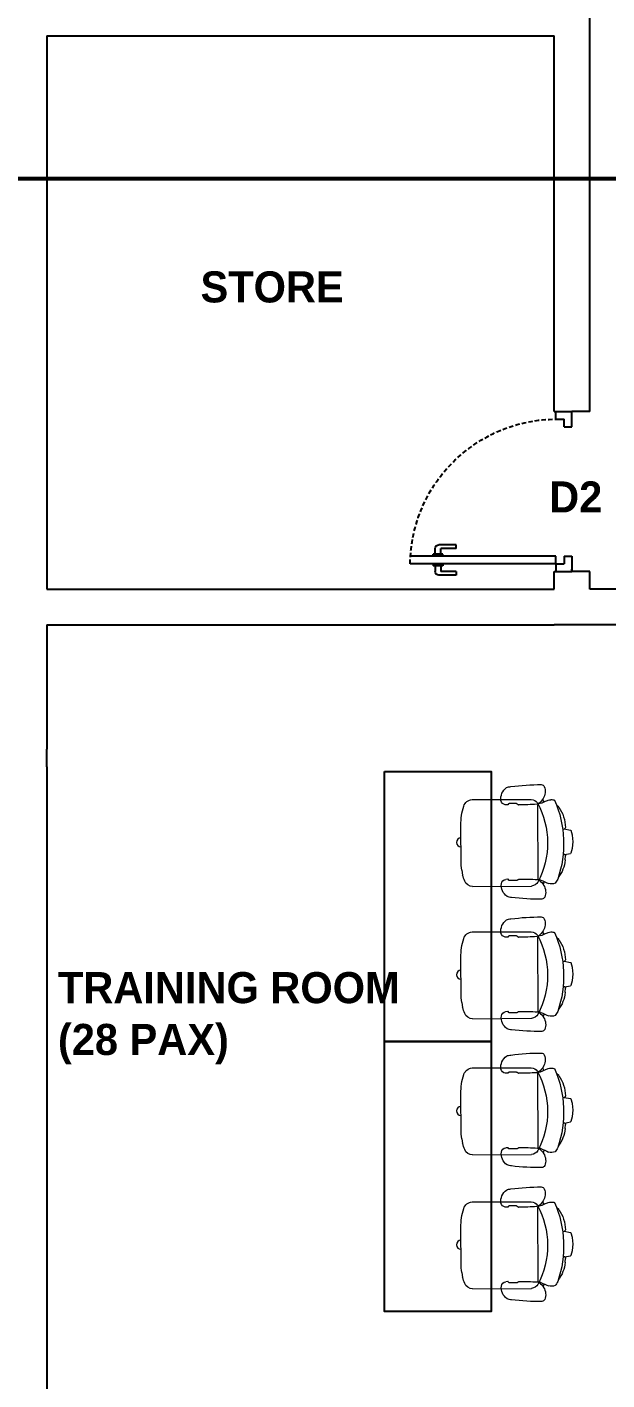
# Model space of a CAD drawing. Header units: inches. Extents: x 478327 to 492265, y -26791 to -22136.
# Drawn here: x 479725.6 to 479872.5, y -24547.5 to -24204.7 of the extents above; entities that cross this region are included whole.
import ezdxf

# ---------------------------------------------------------------- set-up
doc = ezdxf.new("R2010")
doc.units = ezdxf.units.IN
doc.header["$MEASUREMENT"] = 0
doc.linetypes.add('DASHED', pattern=[0.75, 0.5, -0.25])
doc.layers.add('A-furniture', color=8, linetype='Continuous', lineweight=9)
doc.layers.add('I-ANNO-TEXT', color=7, linetype='Continuous', lineweight=18)
for name, color, linetype in [('C-RD-TEXT-TITLE', 4, 'Continuous'), ('I-DOORS', 104, 'Continuous'), ('I-FURN', 1, 'Continuous'), ('I-WALL-IN', 3, 'Continuous')]:
    doc.layers.add(name, color=color, linetype=linetype)
doc.styles.add('MICRO', font='')
doc.styles.get('MICRO').set_extended_font_data('MicrogrammaSSi', bold=True)

# ---------------------------------------------------------------- blocks, each defined once
blk = doc.blocks.new('A$C6A0E07C9')
at = {"layer": 'A-furniture'}
for p, q in [((-0.2138, 0.2718), (0.1182, 0.2876)), ((-0.0121, 0.2424), (-0.025, 0.2422)), ((-0.0115, 0.2426), (-0.0121, 0.2424)), ((-0.0112, 0.2428), (-0.0115, 0.2426)), ((-0.0079, 0.2484), (-0.0112, 0.2428)), ((0.0377, 0.2515), (-0.0033, 0.2499)), ((0.0418, 0.2505), (0.045, 0.2473)), ((0.045, 0.2473), (0.0464, 0.2461)), ((0.0464, 0.2461), (0.0478, 0.2453)), ((0.0478, 0.2453), (0.0485, 0.2451)), ((0.1585, 0.2497), (0.1792, -0.1667)), ((-0.2691, 0.1773), (-0.2664, 0.2046)), ((0.3146, 0.1213), (0.3056, 0.1197)), ((0.3131, 0.1211), (0.3466, 0.116)), ((0.3152, 0.1516), (0.3188, 0.1294)), ((0.3514, 0.1128), (0.36, 0.0876)), ((0.36, 0.0876), (0.3659, 0.0513)), ((-0.2907, 0.0196), (-0.2893, 0.0294)), ((-0.2883, 0.01), (-0.2907, 0.0196)), ((-0.2893, 0.0294), (-0.2841, 0.0379)), ((-0.2824, 0.002), (-0.2883, 0.01)), ((-0.2841, 0.0379), (-0.2762, 0.0438)), ((-0.2739, -0.003), (-0.2824, 0.002)), ((-0.2762, 0.0438), (-0.2666, 0.0462)), ((0.3636, 0.0146), (0.3576, -0.0113)), ((0.3659, 0.0513), (0.3636, 0.0146)), ((-0.2641, -0.0045), (-0.2739, -0.003)), ((0.3108, -0.0224), (0.3218, -0.0234)), ((0.3197, -0.023), (0.3546, -0.0146)), ((0.3546, -0.0146), (0.3564, -0.0132)), ((0.3564, -0.0132), (0.3576, -0.0113)), ((0.2962, -0.1472), (0.2839, -0.1595)), ((-0.1895, -0.2174), (0.1433, -0.1996)), ((0.0087, -0.176), (-0.0042, -0.1772)), ((0.0094, -0.1763), (0.0087, -0.176)), ((0.0097, -0.1764), (0.0094, -0.1763)), ((0.0135, -0.1816), (0.0097, -0.1764)), ((0.0591, -0.1802), (0.0183, -0.1827)), ((0.0631, -0.1788), (0.066, -0.1753)), ((0.066, -0.1753), (0.0673, -0.174)), ((0.0673, -0.174), (0.0686, -0.173)), ((0.0686, -0.173), (0.0692, -0.1728))]:
    blk.add_line(p, q, dxfattribs=at)
for centre, radius, start, end in [((0.0274, 0.2777), 0.0792, 129.49988, 189.11522), ((0.0065, 0.2825), 0.0635, 94.07923, 117.59377), ((0.2241, -0.8917), 1.2574, 92.35943, 100.17565), ((0.1721, 0.3454), 0.0192, 28.12557, 89.24362), ((0.1209, 0.3234), 0.0749, 330.37939, 24.51295), ((0.5941, -0.0351), 0.8932, 162.12026, 164.43231), ((-0.21, 0.2233), 0.0487, 94.52598, 161.01093), ((-0.0222, 0.2712), 0.0292, 192.00474, 264.44095), ((-0.0038, 0.2437), 0.00623, 84.84548, 131.31741), ((0.0374, 0.2414), 0.0101, 64.52807, 88.63913), ((0.0007, 1.5534), 1.3091, 272.08986, 276.67605), ((0.117, 0.2414), 0.0463, 34.09018, 88.4441), ((0.1493, 0.274), 0.0211, 279.8693, 313.34338), ((-0.2488, 0.0248), 0.4712, 334.59734, 30.97321), ((0.1704, 0.2449), 0.0129, 130.13659, 158.01734), ((0.1866, 0.1808), 0.0779, 100.05254, 108.26721), ((0.1077, 0.3263), 0.0879, 309.67257, 333.02228), ((-1.1254, 2.7931), 2.8487, 297.11573, 298.06946), ((-0.9196, -0.0126), 1.143, 14.09314, 15.00562), ((0.2336, 0.2226), 0.0597, 72.52818, 107.70113), ((0.1951, 0.2221), 0.0806, 25.51985, 45.53867), ((-0.3014, 0.0263), 0.6141, 339.61076, 22.04666), ((0.1276, 0.1249), 0.1894, 8.09249, 40.8276), ((0.1816, 0.1421), 0.4521, 175.52891, 182.09908), ((72.2191, 3.6268), 72.5738, 182.765274, 182.924882), ((0.31, 0.1288), 0.0088, 301.08798, 3.16667), ((0.3467, 0.1108), 0.00513, 22.81842, 91.00758), ((0.1162, -0.0378), 0.2107, 328.69616, 1.80788), ((0.3177, -0.0315), 0.00903, 2.12372, 63.37094), ((0.0809, -0.0616), 0.3414, 182.48103, 200.75528), ((-0.1856, -0.1603), 0.0572, 202.88209, 266.11689), ((0.0516, -0.2073), 0.0792, 176.57822, 236.19355), ((0.0015, -0.2058), 0.0292, 101.25248, 173.68869), ((0.0171, -0.1766), 0.00623, 234.37601, 280.84795), ((0.0579, -0.1702), 0.0101, 277.0543, 301.16536), ((0.1515, -1.4793), 1.3091, 89.01739, 93.60357), ((0.138, -0.155), 0.0449, 276.79393, 330.15211), ((0.1724, -0.1915), 0.0211, 52.35005, 85.82413), ((0.197, -0.1553), 0.0211, 212.66016, 229.03524), ((0.1633, -0.2919), 0.1223, 63.05477, 80.63565), ((0.1362, -0.2476), 0.0879, 32.67116, 56.02087), ((-0.9196, -0.0126), 1.143, 350.69637, 351.61264), ((0.1491, -0.2435), 0.0749, 341.18048, 35.31404), ((0.3239, 0.0551), 0.2601, 246.15386, 250.81737), ((0.249, -0.1528), 0.0392, 254.29981, 275.99109), ((0.2537, -0.1401), 0.0518, 269.3553, 293.37881), ((0.0312, -0.2142), 0.0635, 248.09967, 271.6142), ((0.1312, 0.9758), 1.2574, 265.51777, 273.33401), ((0.2022, -0.2604), 0.0192, 276.44982, 337.56787)]:
    blk.add_arc(centre, radius, start, end, dxfattribs=at)
blk = doc.blocks.new('door 1')
for p, q in [((85.7, 0), (0, 0)), ((0, -90), (0, 0)), ((85.7, -42.9), (85.7, 0)), ((814.3, 0), (900, 0)), ((814.3, -42.9), (814.3, 0)), ((900, -90), (900, 0)), ((85.7, -42.9), (42.9, -42.9)), ((42.9, -90), (42.9, -42.9)), ((42.9, -90), (42.9, -42.9)), ((814.3, -42.9), (857.1, -42.9)), ((857.1, -90), (857.1, -42.9)), ((857.1, -90), (857.1, -42.9)), ((42.9, -90), (0, -90)), ((42.9, -90), (42.9, -910.9)), ((42.9, -90), (85.7, -90)), ((85.7, -90), (85.7, -909.2)), ((857.1, -90), (900, -90)), ((857.1, -90), (857.1, -90)), ((-21.4, -652.1), (-21.4, -748.5)), ((0, -652.1), (-21.4, -652.1)), ((0, -652.1), (0, -737.8)), ((128.6, -652.1), (128.6, -737.8)), ((128.6, -652.1), (150, -652.1)), ((150, -652.1), (150, -748.5)), ((32.1, -737.8), (0, -737.8)), ((32.1, -727.1), (32.1, -780.7)), ((42.9, -727.1), (32.1, -727.1)), ((85.7, -727.1), (96.4, -727.1)), ((96.4, -727.1), (96.4, -780.7)), ((96.4, -737.8), (128.6, -737.8)), ((32.1, -770), (0, -770)), ((42.9, -780.7), (32.1, -780.7)), ((85.7, -780.7), (96.4, -780.7)), ((96.4, -770), (128.6, -770))]:
    blk.add_line(p, q)
at = {"linetype": 'DASHED', "ltscale": 50}
blk.add_arc((32.1, -85.7), 825.3, 270.74499, 1.39718, dxfattribs=at)
for centre, start, end in [((0, -748.5), 180, 270), ((128.6, -748.5), 270, 0)]:
    blk.add_arc(centre, 21.4, start, end)
blk = doc.blocks.new('pivot door')
blk.add_line((-188253.1, -329835.2), (-188265.1, -329835.2))
at = {"layer": 'I-DOORS', "rotation": 180}
blk.add_blockref('door 1', (-188253.1, -329835.2), dxfattribs=at)

msp = doc.modelspace()

# ---------------------------------------------------------------- linework, layer by layer
at = {"layer": 'C-RD-TEXT-TITLE', "ltscale": 0.5, "const_width": 1, "elevation": 6.93}
msp.add_lwpolyline([(482957.495, -24123.63), (482957.495, -24243.096), (478919.364, -24243.096), (478919.364, -24115.666)], dxfattribs=at)
at = {"layer": 'I-FURN', "elevation": 6.93}
for points in [[(479816.111, -24393.316), (479843.155, -24393.316), (479843.155, -24461.734), (479816.111, -24461.734)], [(479816.111, -24461.734), (479843.155, -24461.734), (479843.155, -24530.152), (479816.111, -24530.152)]]:
    msp.add_lwpolyline(points, close=True, dxfattribs=at)
at = {"layer": 'I-WALL-IN'}
for p, q in [((479730.611, -24206.964, 6.93), (479730.611, -24347.139, 6.93)), ((479859.126, -24302.139, 6.93), (479863.626, -24302.139, 6.93)), ((479868.126, -24302.139, 6.93), (479863.626, -24302.139, 6.93)), ((479859.126, -24342.639, 6.93), (479863.626, -24342.639, 6.93)), ((479868.126, -24342.639, 6.93), (479863.626, -24342.639, 6.93)), ((479859.126, -24356.139, 6.93), (479859.126, -24356.139, 6.93)), ((479863.626, -24356.139, 6.93), (479859.126, -24356.139, 6.93)), ((479730.611, -24392.139), (479730.611, -24387.639, 6.93))]:
    msp.add_line(p, q, dxfattribs=at)
at = {"layer": 'I-WALL-IN', "elevation": 6.93}
for points in [[(479868.126, -24302.139), (479868.126, -24202.464)], [(479730.611, -24206.964), (479859.126, -24206.964)], [(479730.611, -24206.964), (479859.126, -24206.964)], [(479859.126, -24302.139), (479859.126, -24206.964)], [(479859.126, -24347.139), (479859.126, -24342.639)], [(479863.626, -24342.639), (479863.626, -24342.639)], [(479868.126, -24347.139), (479868.126, -24342.639)], [(479730.611, -24347.139), (479859.126, -24347.139)], [(480221.376, -24347.139), (479868.126, -24347.139)], [(479730.611, -24356.139), (479859.126, -24356.139)], [(479730.611, -24356.139), (479730.611, -24387.639)], [(480221.376, -24356.139), (479863.626, -24356.139)], [(479730.611, -24392.139), (479730.611, -24584.289)]]:
    msp.add_lwpolyline(points, dxfattribs=at)

# ---------------------------------------------------------------- block references
at = {"layer": 'A-furniture', "xscale": -45.00000000027777, "yscale": 45, "zscale": 45, "rotation": 183.1434728386661}
for p in [(479847.378, -24409.706, 6.93), (479847.378, -24443.231, 6.93), (479847.378, -24477.722, 6.93), (479847.378, -24511.649, 6.93)]:
    msp.add_blockref('A$C6A0E07C9', p, dxfattribs=at)
at = {"layer": 'I-DOORS', "xscale": -0.04499999998952262, "yscale": 0.04499999998952262, "zscale": 0.04499999999999744, "rotation": 90}
msp.add_blockref('pivot door', (465021.042, -32814.03, 6.93), dxfattribs=at)

# ---------------------------------------------------------------- texts
at = {"layer": 'I-ANNO-TEXT', "char_height": 7.875, "attachment_point": 1, "style": 'MICRO'}
for s, width, insert in [('{\\fBahnschrift Light|b1|i0|c0|p34;STORE}', 7.40993, (479769.529, -24266.61, 6.93)), ('{\\fBahnschrift Light|b1|i0|c0|p34;D2}', 7.40993, (479857.856, -24319.829, 6.93)), ('{\\fBahnschrift Light|b1|i0|c0|p34;TRAINING ROOM\\P(28 PAX)}', 1646.07167, (479733.401, -24444.149, 6.93))]:
    msp.add_mtext_dynamic_manual_height_columns(s, width=width, gutter_width=1.5, heights=[0], dxfattribs=dict(at, insert=insert))

doc.saveas('drawing.dxf')
